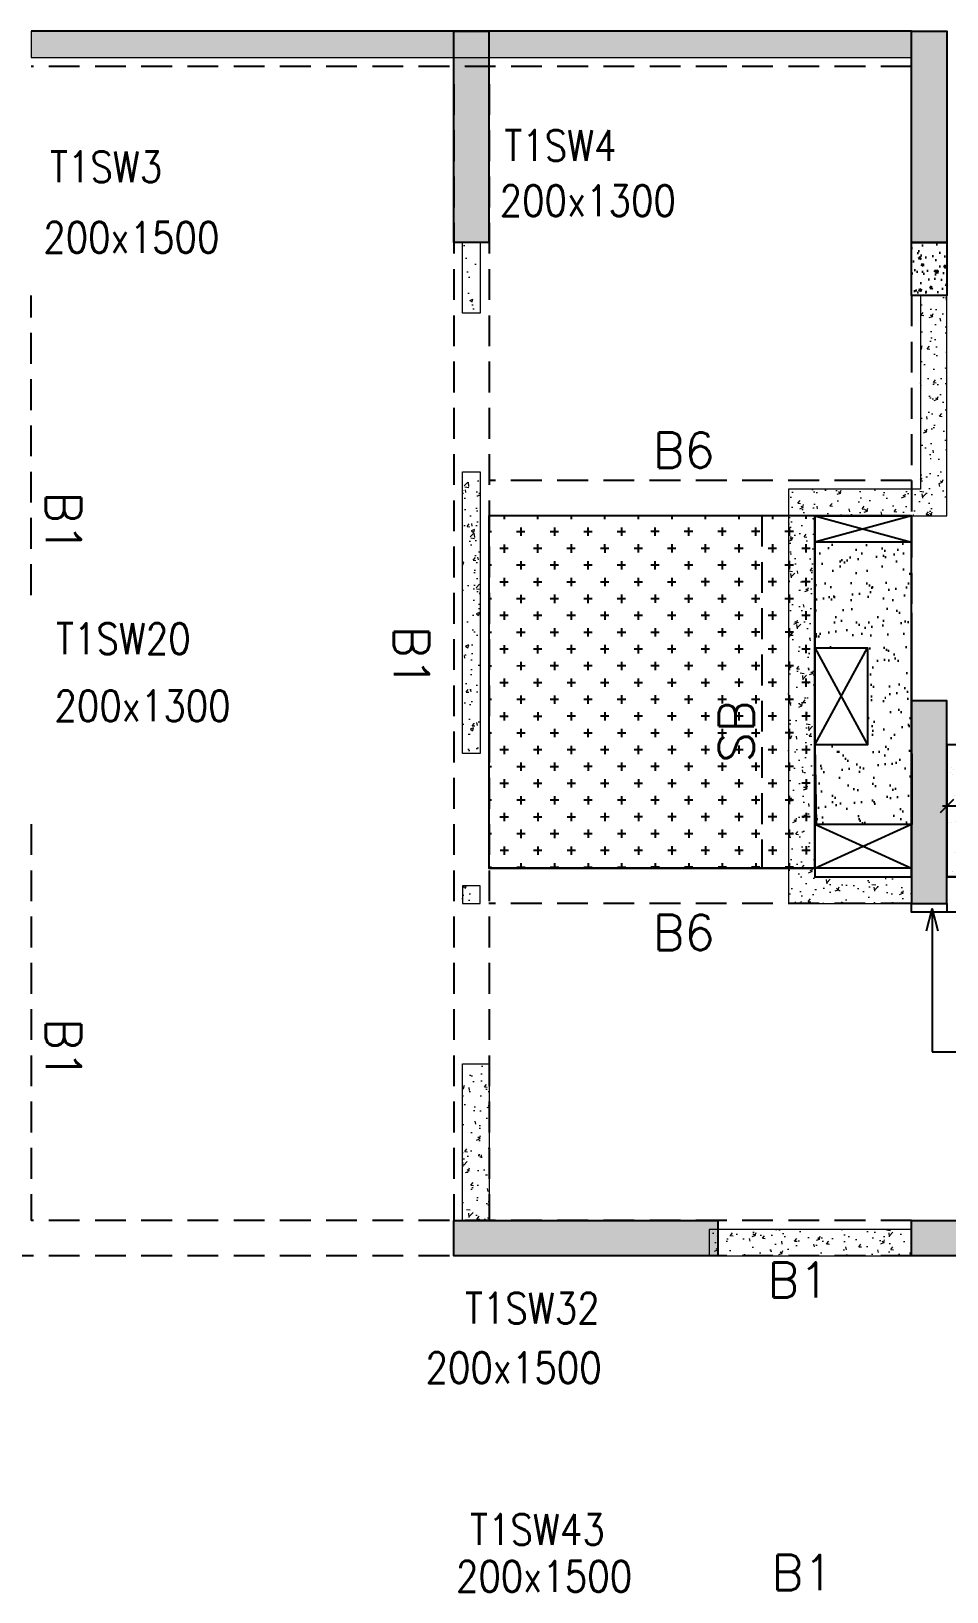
# Model space of a CAD drawing. Header units: millimetres. Extents: x 1078357 to 2594950, y -4969473 to -4636555.
# Drawn here: x 1235597 to 1240797, y -4661391 to -4652534 of the extents above; entities that cross this region are included whole.
import ezdxf

# ---------------------------------------------------------------- set-up
doc = ezdxf.new("R2010")
doc.units = ezdxf.units.MM
doc.header["$PDMODE"] = 35
for name, pattern in [('CONTINOUS', [0]), ('HIDDEN', [0.375, 0.25, -0.125]), ('New Retail block$0$CONTINOUS', [0])]:
    doc.linetypes.add(name, pattern=pattern)
doc.layers.get('0').update_dxf_attribs({"lineweight": 0})
doc.layers.get('Defpoints').update_dxf_attribs({"lineweight": 0})
for name, color, linetype, lineweight in [('A-_ANOTDIMA_D-', 6, 'Continuous', 13), ('COL. NO.', 30, 'Continuous', 25), ('COL. SIZE', 7, 'Continuous', 25), ('DIM', 9, 'Continuous', 25), ('HATCH', 8, 'Continuous', 30), ('RCC UPSTAND', 43, 'Continuous', 30), ('S-NON STR RCC WALL', 8, 'Continuous', 0)]:
    doc.layers.add(name, color=color, linetype=linetype, lineweight=lineweight)
for name, color, linetype in [('B-200x325', 201, 'HIDDEN'), ('B-200x650', 241, 'HIDDEN'), ('B-300xSLAB THK.', 151, 'Continuous'), ('BK1-200x650', 241, 'HIDDEN'), ('DROP SLAB', 8, 'Continuous'), ('NON STR. RCC WALL', 6, 'Continuous'), ('S-COLUMN_SHEAR WALL', 1, 'Continuous'), ('S-PROJECTION', 54, 'New Retail block$0$CONTINOUS'), ('SLAB FOLD', 8, 'Continuous'), ('UP TO 3FRS', 1, 'Continuous')]:
    doc.layers.add(name, color=color, linetype=linetype)
doc.styles.add('Roman', font='romans')
doc.styles.add('ROMANS', font='romans.shx', dxfattribs={"width": 0.85})
doc.dimstyles.new('HARESH', dxfattribs={"dimtxt": 150, "dimasz": 75, "dimexe": 0, "dimexo": 0, "dimgap": 25, "dimtad": 1, "dimdec": 0, "dimdsep": 46, "dimtxsty": 'Roman', "dimblk": 'OBLIQUE', "dimcen": 225, "dimdle": 25, "dimclrd": 2, "dimclre": 2, "dimclrt": 7, "dimadec": 8, "dimazin": 1, "dimtfac": 1, "dimtdec": 0, "dimtmove": 0, "dimatfit": 0, "dimfxl": 1, "dimlwd": -1, "dimlwe": -1, "dimarcsym": 0})

# ---------------------------------------------------------------- blocks, each defined once
blk = doc.blocks.new('_Oblique')
at = {"color": 0, "linetype": 'ByBlock', "lineweight": -2}
blk.add_line((-0.5, -0.5), (0.5, 0.5), dxfattribs=at)
blk = doc.blocks.new('*D1233')
at = {"layer": 'Defpoints', "color": 0, "ltscale": 700, "transparency": 16777216}
for p in [(1240796.8, -4656932.3), (1240796.8, -4657334.4, 0), (1241471.4, -4657334.4, 0)]:
    blk.add_point(p, dxfattribs=at)
at = {"layer": 'DIM', "color": 2, "ltscale": 700, "transparency": 16777216}
for p, q in [((1241496.4, -4656932.3), (1240771.8, -4656932.3)), ((1240796.8, -4657334.4), (1240796.8, -4656932.3)), ((1241471.4, -4657334.4), (1241471.4, -4656932.3))]:
    blk.add_line(p, q, dxfattribs=at)
at = {"layer": 'DIM', "color": 2, "ltscale": 700, "transparency": 16777216, "xscale": 75, "yscale": 75, "zscale": 75, "rotation": 180}
blk.add_blockref('_Oblique', (1240796.8, -4656932.3), dxfattribs=at)
at = {"layer": 'DIM', "color": 2, "ltscale": 700, "transparency": 16777216, "xscale": 75, "yscale": 75, "zscale": 75}
blk.add_blockref('_Oblique', (1241471.4, -4656932.3), dxfattribs=at)
at = {"layer": 'DIM', "color": 7, "ltscale": 700, "transparency": 16777216, "insert": (1241134.1, -4656857.3), "char_height": 150, "attachment_point": 5, "style": 'Roman'}
blk.add_mtext('{\\H0.666667x;200x650}', dxfattribs=at)
blk = doc.blocks.new('G$CD63B60BD')
at = {"layer": 'COL. NO.', "linetype": 'Continuous', "style": 'ROMANS', "width": 0.85}
for s, p in [('T1SW4', (8086.9, 15164.3, -320.4)), ('T1SW3', (5506.5, 15042.6, -320.4)), ('T1SW20', (5541, 12365.2, -320.4)), ('T1SW32', (7863.5, 8565.4, -320.4)), ('T1SW43', (7892.7, 7309.1, -320.4))]:
    blk.add_text(s, height=175, dxfattribs=at).set_placement(p)
at = {"layer": 'COL. SIZE', "linetype": 'Continuous', "style": 'ROMANS', "width": 0.85}
for s, p in [('200x1300', (8060.7, 14851, -320.4)), ('200x1500', (5468.5, 14642.6, -320.4)), ('200x1300', (5532, 11983.3, -320.4)), ('200x1500', (7639.5, 8227.7, -320.4)), ('200x1500', (7812.3, 7043, -320.4))]:
    blk.add_text(s, height=175, dxfattribs=at).set_placement(p)

msp = doc.modelspace()

# ---------------------------------------------------------------- hatches: boundary and pattern name
at = {"layer": 'DROP SLAB'}
h = msp.add_hatch(dxfattribs=at)
h.set_pattern_fill('CROSS', color=8, scale=15, angle=179.96921)
h.set_pattern_definition([(180.03079016, (-3131444.87, 14069191.235), (-95.1987999, -95.3011726), [47.625, -142.875]), (270.03079016, (-3131468.69, 14069215.03), (95.3011726, -95.1987999), [47.625, -142.875])])
h.paths.add_polyline_path([(1240046.5, -4655284.6), (1238196.6, -4655284.6), (1238196.6, -4657284.4), (1240046.5, -4657284.4)])
at = {"layer": 'HATCH'}
h = msp.add_hatch(dxfattribs=at)
h.set_pattern_fill('AR-SAND', color=8, scale=3, angle=0.02985)
h.set_pattern_definition([(37.47015413, (-3791451.41, 18703111.14), (-4.72361136, 146.8264517), [0, -115.824, 0, -129.54, 0, -123.825]), (7.4701541, (-3791451.4, 18703111.14), (134.9689868, 214.9772528), [0, -62.484, 0, -104.394, 0, -40.005]), (327.4701541, (-3791545.13, 18703111.19), (237.2979035, 0.3075449), [0, -38.1, 0, -137.16, 0, -179.07]), (317.4701541, (-3791545.13, 18703111.19), (229.1017424, 66.759465), [0, -19.05, 0, -89.916, 0, -102.87])])
h.paths.add_polyline_path([(1240596.6, -4655434.4), (1240046.6, -4655434.4), (1240046.6, -4656034.4), (1240346.7, -4656034.4), (1240346.6, -4656584.4), (1240046.5, -4656584.3), (1240054.1, -4657034.4), (1240600.3, -4657034.4)])
h = msp.add_hatch(dxfattribs=at)
h.set_pattern_fill('AR-SAND', color=8, scale=3, angle=179.97015)
h.set_pattern_definition([(37.4701541, (-2701961.37, 14019055.06), (-4.72361136, 146.8264517), [0, -115.824, 0, -129.54, 0, -123.825]), (7.4701541, (-2701961.37, 14019055.06), (134.9689868, 214.9772528), [0, -62.484, 0, -104.394, 0, -40.005]), (327.4701541, (-2702055.1, 14019055.11), (237.2979035, 0.3075449), [0, -38.1, 0, -137.16, 0, -179.07]), (317.4701541, (-2702055.1, 14019055.1), (229.1017424, 66.759465), [0, -19.05, 0, -89.916, 0, -102.87])])
h.paths.add_polyline_path([(1243246.6, -4656584.3), (1240796.6, -4656584.3), (1240796.9, -4657334.3), (1243246.9, -4657334.3)])
at = {"layer": 'RCC UPSTAND'}
h = msp.add_hatch(dxfattribs=at)
h.set_pattern_fill('AR-CONC', color=8, scale=20, angle=90)
h.set_pattern_definition([(140, (-1967403.35, -7192478.87), (12.550427, 143.4520365), [15, -165]), (85, (-1967403.35, -7192478.87), (-150.438427, -27.7502667), [12, -132]), (190.4514445, (-1967402.3, -7192466.91), (-137.887998, 115.7017693), [12.7480384, -140.2284224]), (136.1842, (-1967443.35, -7192478.87), (33.103856, 213.448266), [22.5, -247.5]), (186.6356355, (-1967440.6, -7192461.08), (-194.82372, 186.932389), [19.122068, -210.342752]), (81.184164, (-1967443.35, -7192478.87), (-194.82372, 186.932389), [18, -198]), (111, (-1967433.35, -7192458.87), (80.523778, 119.3814104), [15, -165]), (56, (-1967433.35, -7192458.87), (-145.030009, 48.6630664), [12, -132]), (161.4514447, (-1967426.64, -7192448.92), (-64.5062306, 168.0444753), [12.748038, -140.2284224]), (127.5, (-1967403.35, -7192478.865), (-66.57877077, 2.43197106), [0, -130.4, 0, -134, 0, -132.5]), (97.5, (-1967403.35, -7192478.865), (-78.8823424, 52.6139075), [0, -76.4, 0, -127.4, 0, -50.5]), (57.5, (-1967403.35, -7192523.465), (4.51097435, 106.7644872), [0, -50, 0, -156, 0, -207]), (47.5, (-1967403.35, -7192543.465), (-20.0209965, 116.6372339), [0, -65, 0, -103.6, 0, -147])])
h.paths.add_polyline_path([(1240796.7, -4653734.4), (1240796.7, -4654034.4), (1240596.8, -4654034.4), (1240596.8, -4653734.4)])
at = {"layer": 'S-COLUMN_SHEAR WALL', "lineweight": 25}
h = msp.add_hatch(color=1, dxfattribs=at)
h.dxf.hatch_style = 1
h.paths.add_polyline_path([(1237996.7, -4653734.4), (1238196.7, -4653734.4), (1238196.7, -4652534.4), (1237996.7, -4652534.4)])
at = {"layer": 'S-COLUMN_SHEAR WALL', "lineweight": 25, "extrusion": (-1.00316e-06, 2.11765e-11, 1)}
h = msp.add_hatch(color=1, dxfattribs=at)
h.dxf.hatch_style = 1
h.paths.add_polyline_path([(1240596.7, -4652534.4), (1240796.7, -4652534.4), (1240796.7, -4653734.4), (1240596.7, -4653734.4)])
h = msp.add_hatch(color=1, dxfattribs=at)
h.dxf.hatch_style = 1
h.paths.add_polyline_path([(1240596.7, -4657484.4), (1240796.7, -4657484.4), (1240796.7, -4656334.4), (1240596.7, -4656334.4)])
at = {"layer": 'S-COLUMN_SHEAR WALL', "lineweight": 25}
h = msp.add_hatch(color=1, dxfattribs=at)
h.dxf.hatch_style = 1
h.paths.add_polyline_path([(1237996.7, -4659284.4), (1239496.7, -4659284.4), (1239496.7, -4659484.4), (1237996.7, -4659484.4)])
at = {"layer": 'S-NON STR RCC WALL'}
h = msp.add_hatch(dxfattribs=at)
h.set_pattern_fill('AR-CONC', color=256)
h.set_pattern_definition([(50, (-6206423.53, 28167883.97), (182.184669, -15.93908554), [19.05, -209.55]), (355, (-6206423.53, 28167883.97), (-35.2434214, 191.0568452), [15.24, -167.6405842]), (100.4514447, (-6206408.35, 28167882.64), (146.9412471, 175.1177519), [16.1900088, -178.0902446]), (46.1842, (-6206423.53, 28167934.77), (271.0790409, -42.042328), [28.575, -314.325]), (96.6355576, (-6206400.94, 28167931.27), (237.404134, 247.4261246), [24.2850231, -267.1356082]), (351.1841512, (-6206423.53, 28167934.77), (237.404134, 247.4261246), [22.859967, -251.459732]), (21, (-6206398.13, 28167922.07), (151.6143913, -102.2651982), [19.05, -209.55]), (326, (-6206398.13, 28167922.07), (61.8020283, 184.1879661), [15.24, -167.64]), (71.451445, (-6206385.5, 28167913.55), (213.4164193, 81.9227689), [16.1900088, -178.0899376]), (37.5, (-6206423.53, 28167883.97), (3.08860325, 84.55503887), [0, -165.608, 0, -170.18, 0, -168.275]), (7.5, (-6206423.53, 28167883.97), (66.8196625, 100.18057482), [0, -97.028, 0, -161.798, 0, -64.135]), (327.5, (-6206480.174, 28167883.97), (135.59059517, -5.72874399), [0, -63.5, 0, -198.12, 0, -262.89]), (317.5, (-6206505.57, 28167883.97), (148.1291814, 25.42649103), [0, -82.55, 0, -131.572, 0, -186.69])])
h.paths.add_polyline_path([(1240593.9, -4652534.4), (1235596.9, -4652534.4), (1235596.9, -4652684.4), (1240593.9, -4652684.4)])
h = msp.add_hatch(dxfattribs=at)
h.set_pattern_fill('AR-CONC', color=256, angle=180)
h.set_pattern_definition([(50, (1238109.9, -4520415.37), (182.18467, -15.93909), [19.05, -209.55]), (355, (1238109.9, -4520415.37), (-35.24342, 191.05685), [15.24, -167.64058]), (100.45144, (1238125.08, -4520416.7), (146.94125, 175.11775), [16.19, -178.09024]), (46.1842, (1238109.9, -4520364.57), (271.07904, -42.04233), [28.575, -314.325]), (96.63556, (1238132.5, -4520368.08), (237.40413, 247.4261), [24.285, -267.1356]), (351.18415, (1238109.9, -4520364.57), (237.40413, 247.4261), [22.85997, -251.45973]), (21, (1238135.3, -4520377.27), (151.61439, -102.2652), [19.05, -209.55]), (326, (1238135.3, -4520377.27), (61.80203, 184.18797), [15.24, -167.64]), (71.45144, (1238147.94, -4520385.8), (213.41642, 81.92277), [16.19, -178.08994]), (37.5, (1238109.9, -4520415.374), (3.088603, 84.55504), [0, -165.608, 0, -170.18, 0, -168.275]), (7.5, (1238109.9, -4520415.37), (66.81966, 100.180575), [0, -97.028, 0, -161.798, 0, -64.135]), (327.5, (1238053.26, -4520415.374), (135.590595, -5.728744), [0, -63.5, 0, -198.12, 0, -262.89]), (317.5, (1238027.86, -4520415.37), (148.12918, 25.42649), [0, -82.55, 0, -131.572, 0, -186.69])])
h.paths.add_polyline_path([(1238046.9, -4653734.4), (1238146.9, -4653734.4), (1238146.9, -4654134.4), (1238046.9, -4654134.4)])
h = msp.add_hatch(dxfattribs=at)
h.set_pattern_fill('AR-CONC', color=256)
h.set_pattern_definition([(50, (-5109198.82, 23483864.79), (182.184669, -15.93908554), [19.05, -209.55]), (355, (-5109198.82, 23483864.79), (-35.2434214, 191.0568452), [15.24, -167.6405842]), (100.4514447, (-5109183.63, 23483863.46), (146.9412471, 175.1177519), [16.1900088, -178.0902446]), (46.1842, (-5109198.82, 23483915.59), (271.0790409, -42.042328), [28.575, -314.325]), (96.6355576, (-5109176.23, 23483912.08), (237.404134, 247.4261246), [24.2850231, -267.1356082]), (351.1841512, (-5109198.82, 23483915.6), (237.404134, 247.4261246), [22.859967, -251.459732]), (21, (-5109173.42, 23483902.89), (151.6143913, -102.2651982), [19.05, -209.55]), (326, (-5109173.42, 23483902.89), (61.8020283, 184.1879661), [15.24, -167.64]), (71.451445, (-5109160.78, 23483894.36), (213.4164193, 81.9227689), [16.1900088, -178.0899376]), (37.5, (-5109198.816, 23483864.786), (3.08860325, 84.55503887), [0, -165.608, 0, -170.18, 0, -168.275]), (7.5, (-5109198.82, 23483864.79), (66.8196625, 100.18057482), [0, -97.028, 0, -161.798, 0, -64.135]), (327.5, (-5109255.46, 23483864.786), (135.59059517, -5.728744), [0, -63.5, 0, -198.12, 0, -262.89]), (317.5, (-5109280.86, 23483864.79), (148.1291814, 25.42649103), [0, -82.55, 0, -131.572, 0, -186.69])])
h.paths.add_polyline_path([(1239896.9, -4655134.4), (1239896.9, -4657484.4), (1240596.9, -4657484.4), (1240596.9, -4657334.4), (1240046.9, -4657334.4), (1240046.9, -4655284.4), (1240796.9, -4655284.4), (1240796.9, -4654034.3), (1240646.9, -4654034.3), (1240646.9, -4655134.4)])
h = msp.add_hatch(dxfattribs=at)
h.set_pattern_fill('AR-CONC', color=256, angle=180)
h.set_pattern_definition([(50, (2335334.62, -9204434.56), (182.184669, -15.9390855), [19.05, -209.55]), (355, (2335334.62, -9204434.56), (-35.2434214, 191.056845), [15.24, -167.640584]), (100.4514447, (2335349.8, -9204435.89), (146.941247, 175.117752), [16.190009, -178.0902446]), (46.1842, (2335334.62, -9204383.76), (271.079041, -42.042328), [28.575, -314.325]), (96.6355576, (2335357.2, -9204387.26), (237.404134, 247.426125), [24.285023, -267.135608]), (351.184151, (2335334.62, -9204383.76), (237.404134, 247.426125), [22.859967, -251.459732]), (21, (2335360.02, -9204396.46), (151.6143913, -102.265198), [19.05, -209.55]), (326, (2335360.02, -9204396.46), (61.802028, 184.187966), [15.24, -167.64]), (71.451445, (2335372.65, -9204404.98), (213.416419, 81.922769), [16.190009, -178.0899376]), (37.5, (2335334.62, -9204434.56), (3.08860325, 84.5550389), [0, -165.608, 0, -170.18, 0, -168.275]), (7.5, (2335334.62, -9204434.56), (66.8196625, 100.1805748), [0, -97.028, 0, -161.798, 0, -64.135]), (327.5, (2335277.976, -9204434.56), (135.5905952, -5.728744), [0, -63.5, 0, -198.12, 0, -262.89]), (317.5, (2335252.58, -9204434.56), (148.1291814, 25.426491), [0, -82.55, 0, -131.572, 0, -186.69])])
h.paths.add_polyline_path([(1238046.9, -4655034.4), (1238146.9, -4655034.4), (1238146.9, -4656634.4), (1238046.9, -4656634.4)])
h = msp.add_hatch(dxfattribs=at)
h.set_pattern_fill('AR-CONC', color=256, angle=180)
h.set_pattern_definition([(50, (2335321.4, -9205799.23), (182.184669, -15.9390855), [19.05, -209.55]), (355, (2335321.4, -9205799.23), (-35.2434214, 191.056845), [15.24, -167.640584]), (100.4514447, (2335336.59, -9205800.55), (146.941247, 175.117752), [16.190009, -178.0902446]), (46.1842, (2335321.4, -9205748.43), (271.079041, -42.042328), [28.575, -314.325]), (96.6355576, (2335344, -9205751.93), (237.404134, 247.426125), [24.285023, -267.135608]), (351.184151, (2335321.4, -9205748.43), (237.404134, 247.426125), [22.859967, -251.459732]), (21, (2335346.8, -9205761.13), (151.6143913, -102.265198), [19.05, -209.55]), (326, (2335346.8, -9205761.13), (61.802028, 184.187966), [15.24, -167.64]), (71.451445, (2335359.44, -9205769.65), (213.416419, 81.922769), [16.190009, -178.0899376]), (37.5, (2335321.404, -9205799.226), (3.08860325, 84.5550389), [0, -165.608, 0, -170.18, 0, -168.275]), (7.5, (2335321.4, -9205799.23), (66.8196625, 100.1805748), [0, -97.028, 0, -161.798, 0, -64.135]), (327.5, (2335264.76, -9205799.226), (135.5905952, -5.728744), [0, -63.5, 0, -198.12, 0, -262.89]), (317.5, (2335239.36, -9205799.23), (148.1291814, 25.426491), [0, -82.55, 0, -131.572, 0, -186.69])])
h.paths.add_polyline_path([(1238046.9, -4657484.4), (1238146.9, -4657484.4), (1238146.9, -4657384.4), (1238046.9, -4657384.4)])
h = msp.add_hatch(dxfattribs=at)
h.set_pattern_fill('AR-CONC', color=256, angle=180)
h.set_pattern_definition([(50, (-6213488.28, 28167883.97), (182.184669, -15.93908554), [19.05, -209.55]), (355, (-6213488.28, 28167883.97), (-35.2434214, 191.0568452), [15.24, -167.6405842]), (100.4514447, (-6213473.1, 28167882.64), (146.9412471, 175.1177519), [16.1900088, -178.0902446]), (46.1842, (-6213488.28, 28167934.77), (271.0790409, -42.042328), [28.575, -314.325]), (96.6355576, (-6213465.7, 28167931.26), (237.404134, 247.4261246), [24.2850231, -267.1356082]), (351.1841512, (-6213488.28, 28167934.77), (237.404134, 247.4261246), [22.859967, -251.459732]), (21, (-6213462.88, 28167922.07), (151.6143913, -102.2651982), [19.05, -209.55]), (326, (-6213462.88, 28167922.07), (61.8020283, 184.1879661), [15.24, -167.64]), (71.451445, (-6213450.24, 28167913.54), (213.4164193, 81.9227689), [16.1900088, -178.0899376]), (37.5, (-6213488.28, 28167883.966), (3.08860325, 84.55503887), [0, -165.608, 0, -170.18, 0, -168.275]), (7.5, (-6213488.28, 28167883.97), (66.8196625, 100.18057482), [0, -97.028, 0, -161.798, 0, -64.135]), (327.5, (-6213544.92, 28167883.966), (135.59059517, -5.72874399), [0, -63.5, 0, -198.12, 0, -262.89]), (317.5, (-6213570.32, 28167883.97), (148.1291814, 25.42649103), [0, -82.55, 0, -131.572, 0, -186.69])])
h.paths.add_polyline_path([(1238046.9, -4658394.4), (1238196.9, -4658394.4), (1238196.9, -4659284.3), (1238046.9, -4659284.3)])
h = msp.add_hatch(dxfattribs=at)
h.set_pattern_fill('AR-CONC', color=256, angle=180)
h.set_pattern_definition([(50, (-5116263.56, 23483864.78), (182.184669, -15.93908554), [19.05, -209.55]), (355, (-5116263.56, 23483864.78), (-35.2434214, 191.0568452), [15.24, -167.6405842]), (100.4514447, (-5116248.38, 23483863.45), (146.9412471, 175.1177519), [16.1900088, -178.0902446]), (46.1842, (-5116263.56, 23483915.58), (271.0790409, -42.042328), [28.575, -314.325]), (96.6355576, (-5116240.97, 23483912.08), (237.404134, 247.4261246), [24.2850231, -267.1356082]), (351.1841512, (-5116263.56, 23483915.58), (237.404134, 247.4261246), [22.859967, -251.459732]), (21, (-5116238.16, 23483902.88), (151.6143913, -102.2651982), [19.05, -209.55]), (326, (-5116238.16, 23483902.88), (61.8020283, 184.1879661), [15.24, -167.64]), (71.451445, (-5116225.53, 23483894.36), (213.4164193, 81.9227689), [16.1900088, -178.0899376]), (37.5, (-5116263.56, 23483864.78), (3.08860325, 84.55503887), [0, -165.608, 0, -170.18, 0, -168.275]), (7.5, (-5116263.56, 23483864.78), (66.8196625, 100.18057482), [0, -97.028, 0, -161.798, 0, -64.135]), (327.5, (-5116320.204, 23483864.78), (135.59059517, -5.728744), [0, -63.5, 0, -198.12, 0, -262.89]), (317.5, (-5116345.6, 23483864.78), (148.1291814, 25.42649103), [0, -82.55, 0, -131.572, 0, -186.69])])
h.paths.add_polyline_path([(1240596.9, -4659334.4), (1239446.9, -4659334.4), (1239446.9, -4659484.4), (1240596.9, -4659484.4)])
at = {"layer": 'UP TO 3FRS', "lineweight": 25}
h = msp.add_hatch(color=4, dxfattribs=at)
h.dxf.hatch_style = 1
h.paths.add_polyline_path([(1240596.7, -4659284.4), (1243446.7, -4659284.4), (1243446.7, -4659484.4), (1240596.7, -4659484.4)])

# ---------------------------------------------------------------- linework, layer by layer
at = {"layer": 'B-200x325', "ltscale": 700}
for p, q in [((1240596.6, -4655084.6, 0), (1238196.6, -4655084.6, 0)), ((1240596.4, -4657484.4, 0), (1238196.6, -4657484.4, 0))]:
    msp.add_line(p, q, dxfattribs=at)
at = {"layer": 'B-200x325', "linetype": 'Continuous', "ltscale": 700}
for p, q in [((1240596.6, -4655284.6, 0), (1238196.6, -4655284.6, 0)), ((1240596.4, -4657284.4, 0), (1238196.6, -4657284.4, 0))]:
    msp.add_line(p, q, dxfattribs=at)
at = {"layer": 'B-200x650', "linetype": 'CONTINOUS', "ltscale": 700}
for p, q in [((1240596.9, -4652534.4, 0), (1235596.9, -4652534.4, 0)), ((1241471.4, -4657334.4, 0), (1240796.6, -4657334.4, 0))]:
    msp.add_line(p, q, dxfattribs=at)
at = {"layer": 'B-200x650', "linetype": 'HIDDEN', "ltscale": 700}
for p, q in [((1240596.9, -4652734.4, 0), (1235596.9, -4652734.4, 0)), ((1237996.9, -4652834.4, 0), (1237996.9, -4659284.3, 0)), ((1238196.9, -4652834.4, 0), (1238196.9, -4659284.3, 0)), ((1235596.9, -4655734.3, 0), (1235596.9, -4654034.3, 0)), ((1240596.9, -4654034.3, 0), (1240596.9, -4656534.4, 0)), ((1235596.9, -4657034.4, 0), (1235596.9, -4659284.3, 0)), ((1241471.4, -4657534.4, 0), (1240796.6, -4657534.4, 0)), ((1240596.9, -4659284.3, 0), (1235596.9, -4659284.3, 0)), ((1240596.9, -4659484.3, 0), (1233046.9, -4659484.3, 0))]:
    msp.add_line(p, q, dxfattribs=at)
at = {"layer": 'B-300xSLAB THK.', "linetype": 'HIDDEN', "ltscale": 700}
msp.add_line((1239746.5, -4655284.6, 0), (1239746.5, -4657284.4, 0), dxfattribs=at)
at = {"layer": 'B-300xSLAB THK.', "linetype": 'ByBlock', "ltscale": 700}
msp.add_line((1240046.5, -4655284.6, 0), (1240046.5, -4657284.4, 0), dxfattribs=at)
at = {"layer": 'BK1-200x650', "linetype": 'Continuous', "ltscale": 700, "elevation": 0}
msp.add_lwpolyline([(1240596.9, -4657484.4), (1240796.9, -4657484.4), (1240796.9, -4657534.6), (1240596.9, -4657534.6)], close=True, dxfattribs=at)
at = {"layer": 'DROP SLAB', "color": 3, "linetype": 'CONTINOUS', "ltscale": 500}
for p, q in [((1240596.6, -4655284.6, 0), (1240046.5, -4655434.4, 0)), ((1240046.6, -4655284.6, 0), (1240596.6, -4655434.3, 0)), ((1240046.6, -4656034.4, 0), (1240346.6, -4656584.4, 0)), ((1240046.6, -4656584.4, 0), (1240346.6, -4656034.4, 0)), ((1240046.6, -4657034.4, 0), (1240596.4, -4657284.4, 0)), ((1240046.6, -4657284.4, 0), (1240596.6, -4657034.4, 0))]:
    msp.add_line(p, q, dxfattribs=at)
at = {"layer": 'DROP SLAB', "color": 3, "linetype": 'CONTINOUS', "ltscale": 500, "elevation": 0}
for points in [[(1240046.5, -4655284.6), (1238196.6, -4655284.6), (1238196.6, -4657284.4), (1240046.5, -4657284.4)], [(1240046.6, -4655284.6), (1240596.6, -4655284.6), (1240596.6, -4655434.4), (1240046.6, -4655434.4)], [(1240596.9, -4655284.4), (1240046.9, -4655284.4), (1240046.9, -4657334.4), (1240596.9, -4657334.4)], [(1240046.6, -4656034.4), (1240346.6, -4656034.4), (1240346.6, -4656584.4), (1240046.6, -4656584.4)], [(1240046.6, -4657034.4), (1240596.4, -4657034.4), (1240596.4, -4657284.4), (1240046.6, -4657284.4)]]:
    msp.add_lwpolyline(points, close=True, dxfattribs=at)
at = {"layer": 'NON STR. RCC WALL', "elevation": 0}
msp.add_lwpolyline([(1240796.7, -4653734.4), (1240796.7, -4654034.4), (1240596.8, -4654034.4), (1240596.8, -4653734.4)], close=True, dxfattribs=at)
at = {"layer": 'S-COLUMN_SHEAR WALL', "color": 1, "lineweight": 25, "elevation": 0}
for points in [[(1237996.7, -4652534.4), (1238196.7, -4652534.4), (1238196.7, -4653734.4), (1237996.7, -4653734.4)], [(1237996.7, -4659284.4), (1239496.7, -4659284.4), (1239496.7, -4659484.4), (1237996.7, -4659484.4)]]:
    msp.add_lwpolyline(points, close=True, dxfattribs=at)
at = {"layer": 'S-COLUMN_SHEAR WALL', "color": 1, "lineweight": 25, "extrusion": (-1.00316e-06, 2.11765e-11, 1), "elevation": -1.2}
for points in [[(1240596.7, -4652534.4), (1240796.7, -4652534.4), (1240796.7, -4653734.4), (1240596.7, -4653734.4)], [(1240596.7, -4657484.4), (1240796.7, -4657484.4), (1240796.7, -4656334.4), (1240596.7, -4656334.4)]]:
    msp.add_lwpolyline(points, close=True, dxfattribs=at)
at = {"layer": 'S-NON STR RCC WALL', "elevation": 0}
for points in [[(1240593.9, -4652534.4), (1235596.9, -4652534.4), (1235596.9, -4652684.4), (1240593.9, -4652684.4)], [(1238046.9, -4653734.4), (1238146.9, -4653734.4), (1238146.9, -4654134.4), (1238046.9, -4654134.4)], [(1239896.9, -4655134.4), (1239896.9, -4657484.4), (1240596.9, -4657484.4), (1240596.9, -4657334.4), (1240046.9, -4657334.4), (1240046.9, -4655284.4), (1240796.9, -4655284.4), (1240796.9, -4654034.3), (1240646.9, -4654034.3), (1240646.9, -4655134.4)]]:
    msp.add_lwpolyline(points, close=True, dxfattribs=at)
at = {"layer": 'S-NON STR RCC WALL', "ltscale": 700, "elevation": 0}
for points in [[(1238046.9, -4655034.4), (1238146.9, -4655034.4), (1238146.9, -4656634.4), (1238046.9, -4656634.4)], [(1238046.9, -4657484.4), (1238146.9, -4657484.4), (1238146.9, -4657384.4), (1238046.9, -4657384.4)], [(1238046.9, -4658394.4), (1238196.9, -4658394.4), (1238196.9, -4659284.3), (1238046.9, -4659284.3)], [(1240596.9, -4659334.4), (1239446.9, -4659334.4), (1239446.9, -4659484.4), (1240596.9, -4659484.4)]]:
    msp.add_lwpolyline(points, close=True, dxfattribs=at)
at = {"layer": 'S-PROJECTION', "elevation": 0}
msp.add_lwpolyline([(1243246.6, -4656584.3), (1240796.6, -4656584.3), (1240796.9, -4657334.3), (1243246.9, -4657334.3)], close=True, dxfattribs=at)
at = {"layer": 'SLAB FOLD', "color": 8, "ltscale": 1000, "elevation": 0}
msp.add_lwpolyline([(1240596.6, -4655434.4), (1240046.6, -4655434.4), (1240046.6, -4656034.4), (1240346.7, -4656034.4), (1240346.6, -4656584.4), (1240046.5, -4656584.3), (1240054.1, -4657034.4), (1240600.3, -4657034.4), (1240596.6, -4655434.4)], dxfattribs=at)
at = {"layer": 'UP TO 3FRS', "color": 4, "lineweight": 25, "elevation": 0}
msp.add_lwpolyline([(1240596.7, -4659284.4), (1243446.7, -4659284.4), (1243446.7, -4659484.4), (1240596.7, -4659484.4)], close=True, dxfattribs=at)

# ---------------------------------------------------------------- block references
at = {"layer": 'A-_ANOTDIMA_D-', "color": 2, "ltscale": 700}
msp.add_blockref('G$CD63B60BD', (1230196.7, -4668434.4, 0), dxfattribs=at)

# ---------------------------------------------------------------- texts
at = {"layer": 'B-200x325', "linetype": 'Continuous', "ltscale": 700, "style": 'ROMANS'}
for p in [(1239127.1, -4655012.5, -2.7), (1239127.1, -4657749.6, -2.7)]:
    msp.add_text('B6', height=200, rotation=0.00094, dxfattribs=at).set_placement(p)
at = {"layer": 'B-200x650', "linetype": 'HIDDEN', "ltscale": 500, "style": 'ROMANS'}
for rotation, p in [(269.99906, (1235680.1, -4655146.2, -2.7)), (269.99906, (1237656.4, -4655909.3, -2.7)), (269.99906, (1235680.1, -4658136.2, -2.7)), (359.99906, (1239778.2, -4659721.6, -2.7)), (359.99906, (1239801.8, -4661382.5, -2.7))]:
    msp.add_text('B1', height=200, rotation=rotation, dxfattribs=at).set_placement(p)
at = {"layer": 'B-300xSLAB THK.', "linetype": 'Continuous', "ltscale": 700, "style": 'ROMANS'}
msp.add_text('SB', height=200, rotation=90.00094, dxfattribs=at).set_placement((1239701.2, -4656685, -2.7))

# ---------------------------------------------------------------- dimensions: what is measured, and where the dimension line sits
at = {"layer": 'DIM', "ltscale": 700}
dim = msp.add_linear_dim(base=(1240796.8, -4656932.3, 0), p1=(1241471.4, -4657334.4, 0), p2=(1240796.8, -4657334.4, 0), text='{\\H0.666667x;200x650}', dimstyle='HARESH', override={"dimtxsty": 'Roman', "dimtmove": 1}, dxfattribs=at)
dim.commit()
dim.dimension.update_dxf_attribs({"geometry": '*D1233', "text_midpoint": (1241134.1, -4656857.3, 0)})

# ---------------------------------------------------------------- leaders
at = {"layer": 'BK1-200x650', "linetype": 'Continuous', "ltscale": 700}
msp.add_leader([(1240713.4, -4657514.7, 0), (1240713.4, -4658326.1, 0), (1240972.2, -4658326.1, 0)], dimstyle='HARESH', override={"dimasz": 125, "dimgap": 25, "dimtad": 0, "dimldrblk": 'Open30'}, dxfattribs=at)

doc.saveas('drawing.dxf')
